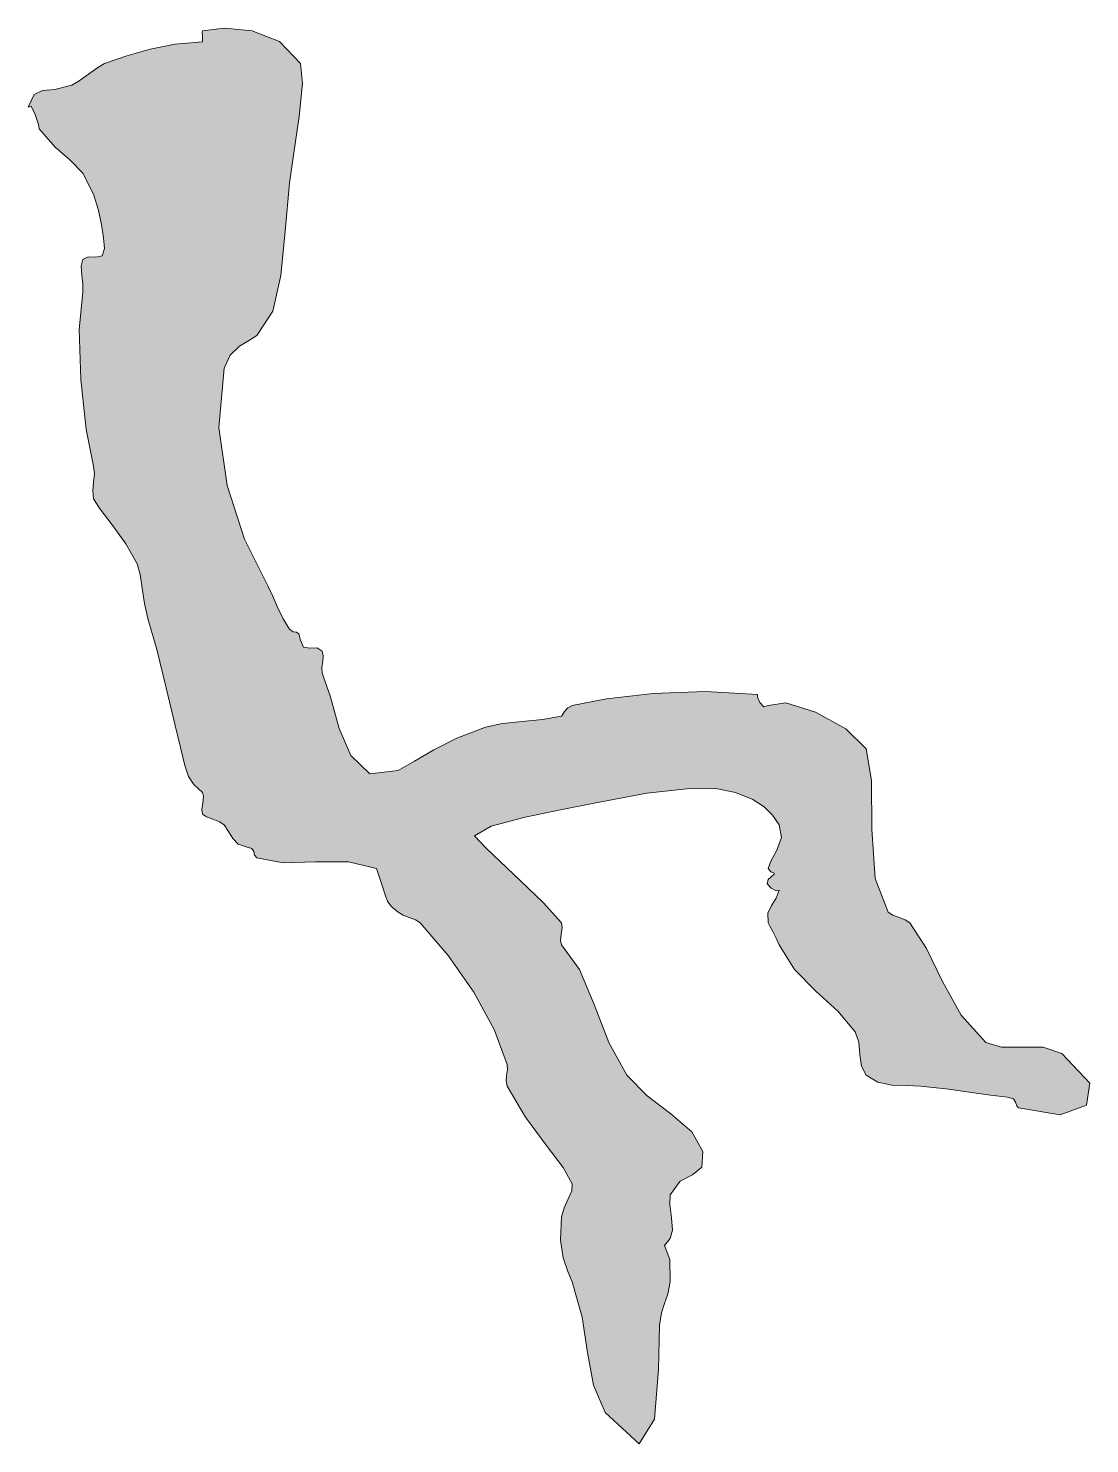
# Model space of a CAD drawing. Header units: inches. Extents: x 18 to 851, y -500 to 848.
# Drawn here: x 789.9 to 800.23, y 11.24 to 25.02 of the extents above; entities that cross this region are included whole.
import ezdxf

# ---------------------------------------------------------------- set-up
doc = ezdxf.new("R2010")
doc.units = ezdxf.units.IN
doc.header["$MEASUREMENT"] = 0
doc.layers.add('Layer 1', color=7, linetype='Continuous')

msp = doc.modelspace()

# ---------------------------------------------------------------- hatches: boundary and pattern name
at = {"layer": 'Layer 1', "true_color": 0xffffff}
msp.add_hatch(color=7, dxfattribs=at).paths.add_polyline_path([(791.594, 24.887), (791.595, 24.903), (791.594, 24.939), (791.592, 24.976), (791.594, 24.992), (791.807, 25.018), (792.078, 24.992), (792.345, 24.888), (792.547, 24.675), (792.566, 24.479), (792.535, 24.16), (792.483, 23.807), (792.44, 23.51), (792.399, 23.042), (792.358, 22.613), (792.278, 22.263), (792.123, 22.027), (792.052, 21.983), (791.956, 21.924), (791.865, 21.837), (791.806, 21.71), (791.754, 21.134), (791.833, 20.569), (792.004, 20.046), (792.229, 19.593), (792.276, 19.497), (792.324, 19.385), (792.378, 19.271), (792.44, 19.169), (792.476, 19.145), (792.509, 19.14), (792.533, 19.123), (792.547, 19.063), (792.577, 18.996), (792.64, 18.985), (792.709, 18.987), (792.759, 18.957), (792.769, 18.91), (792.764, 18.854), (792.757, 18.796), (792.759, 18.745), (792.78, 18.676), (792.808, 18.603), (792.837, 18.522), (792.864, 18.428), (792.925, 18.204), (793.037, 17.941), (793.223, 17.763), (793.5, 17.793), (793.657, 17.885), (793.844, 17.995), (794.07, 18.11), (794.347, 18.216), (794.515, 18.251), (794.706, 18.271), (794.903, 18.29), (795.088, 18.322), (795.097, 18.337), (795.118, 18.369), (795.151, 18.404), (795.193, 18.428), (795.526, 18.492), (795.979, 18.544), (796.489, 18.564), (796.994, 18.533), (796.994, 18.508), (797.018, 18.455), (797.056, 18.415), (797.1, 18.428), (797.272, 18.454), (797.561, 18.363), (797.856, 18.199), (798.053, 18.004), (798.103, 17.698), (798.109, 17.223), (798.141, 16.742), (798.265, 16.416), (798.311, 16.387), (798.372, 16.363), (798.432, 16.34), (798.477, 16.311), (798.64, 16.061), (798.796, 15.74), (798.978, 15.414), (799.217, 15.146), (799.369, 15.1), (799.567, 15.103), (799.776, 15.102), (799.958, 15.04), (800.228, 14.751), (800.196, 14.537), (799.94, 14.442), (799.535, 14.51), (799.517, 14.532), (799.507, 14.566), (799.485, 14.6), (799.429, 14.616), (799.263, 14.633), (799.079, 14.66), (798.858, 14.692), (798.582, 14.722), (798.446, 14.727), (798.302, 14.733), (798.165, 14.761), (798.053, 14.828), (798.007, 14.917), (797.992, 15.031), (797.98, 15.149), (797.946, 15.252), (797.778, 15.451), (797.564, 15.647), (797.355, 15.858), (797.205, 16.099), (797.177, 16.161), (797.144, 16.226), (797.114, 16.279), (797.1, 16.311), (797.095, 16.407), (797.13, 16.481), (797.176, 16.55), (797.205, 16.628), (797.178, 16.622), (797.128, 16.648), (797.089, 16.691), (797.1, 16.733), (797.158, 16.785), (797.155, 16.799), (797.125, 16.807), (797.1, 16.84), (797.124, 16.911), (797.184, 17.019), (797.228, 17.143), (797.205, 17.264), (797.141, 17.358), (797.061, 17.439), (796.949, 17.512), (796.782, 17.581), (796.588, 17.618), (796.306, 17.617), (795.917, 17.572), (795.405, 17.475), (795.109, 17.417), (794.734, 17.341), (794.403, 17.252), (794.241, 17.157), (794.354, 17.037), (794.621, 16.786), (794.909, 16.51), (795.088, 16.311), (795.094, 16.265), (795.084, 16.2), (795.077, 16.138), (795.088, 16.099), (795.264, 15.857), (795.407, 15.516), (795.55, 15.146), (795.723, 14.828), (795.922, 14.629), (796.153, 14.453), (796.355, 14.278), (796.464, 14.087), (796.452, 13.933), (796.362, 13.86), (796.244, 13.796), (796.146, 13.663), (796.143, 13.569), (796.158, 13.442), (796.168, 13.319), (796.146, 13.239), (796.091, 13.17), (796.107, 13.128), (796.143, 13.035), (796.146, 12.816), (796.124, 12.699), (796.091, 12.608), (796.06, 12.516), (796.041, 12.393), (796.033, 11.963), (795.993, 11.48), (795.845, 11.242), (795.512, 11.546), (795.398, 11.813), (795.341, 12.13), (795.289, 12.473), (795.193, 12.816), (795.149, 12.919), (795.104, 13.05), (795.078, 13.222), (795.088, 13.451), (795.113, 13.539), (795.154, 13.625), (795.188, 13.703), (795.193, 13.77), (795.104, 13.929), (794.937, 14.149), (794.738, 14.419), (794.559, 14.722), (794.549, 14.77), (794.554, 14.826), (794.561, 14.883), (794.559, 14.934), (794.434, 15.272), (794.235, 15.637), (793.986, 15.994), (793.711, 16.311), (793.666, 16.34), (793.606, 16.363), (793.546, 16.387), (793.5, 16.416), (793.464, 16.446), (793.442, 16.46), (793.424, 16.479), (793.394, 16.521), (793.375, 16.574), (793.34, 16.684), (793.305, 16.791), (793.288, 16.84), (793.014, 16.906), (792.693, 16.904), (792.379, 16.896), (792.123, 16.945), (792.102, 16.971), (792.095, 17.005), (792.075, 17.035), (792.018, 17.052), (791.94, 17.077), (791.889, 17.132), (791.849, 17.2), (791.806, 17.264), (791.76, 17.294), (791.695, 17.319), (791.633, 17.343), (791.594, 17.369), (791.587, 17.414), (791.597, 17.479), (791.604, 17.541), (791.594, 17.581), (791.509, 17.658), (791.459, 17.736), (791.423, 17.842), (791.382, 18.004), (791.324, 18.245), (791.241, 18.599), (791.149, 18.973), (791.064, 19.275), (791.03, 19.421), (791.008, 19.568), (790.987, 19.702), (790.959, 19.805), (790.849, 20), (790.715, 20.185), (790.598, 20.337), (790.535, 20.439), (790.526, 20.517), (790.535, 20.599), (790.544, 20.681), (790.535, 20.757), (790.464, 21.113), (790.412, 21.6), (790.395, 22.087), (790.429, 22.451), (790.431, 22.524), (790.42, 22.614), (790.414, 22.702), (790.429, 22.769), (790.483, 22.795), (790.556, 22.791), (790.617, 22.803), (790.641, 22.875), (790.632, 22.977), (790.611, 23.109), (790.579, 23.258), (790.535, 23.404), (790.43, 23.607), (790.303, 23.738), (790.16, 23.861), (790.006, 24.039), (789.997, 24.081), (789.966, 24.179), (789.928, 24.26), (789.899, 24.251), (789.955, 24.373), (790.039, 24.411), (790.159, 24.422), (790.323, 24.463), (790.395, 24.505), (790.486, 24.571), (790.576, 24.637), (790.641, 24.675), (790.858, 24.751), (791.085, 24.815), (791.327, 24.862)])

# ---------------------------------------------------------------- linework, layer by layer
at = {"layer": 'Layer 1', "lineweight": 0}
msp.add_lwpolyline([(791.594, 24.887), (791.595, 24.903), (791.594, 24.939), (791.592, 24.976), (791.594, 24.992), (791.807, 25.018), (792.078, 24.992), (792.345, 24.888), (792.547, 24.675), (792.566, 24.479), (792.535, 24.16), (792.483, 23.807), (792.44, 23.51), (792.399, 23.042), (792.358, 22.613), (792.278, 22.263), (792.123, 22.027), (792.052, 21.983), (791.956, 21.924), (791.865, 21.837), (791.806, 21.71), (791.754, 21.134), (791.833, 20.569), (792.004, 20.046), (792.229, 19.593), (792.276, 19.497), (792.324, 19.385), (792.378, 19.271), (792.44, 19.169), (792.476, 19.145), (792.509, 19.14), (792.533, 19.123), (792.547, 19.063), (792.577, 18.996), (792.64, 18.985), (792.709, 18.987), (792.759, 18.957), (792.769, 18.91), (792.764, 18.854), (792.757, 18.796), (792.759, 18.745), (792.78, 18.676), (792.808, 18.603), (792.837, 18.522), (792.864, 18.428), (792.925, 18.204), (793.037, 17.941), (793.223, 17.763), (793.5, 17.793), (793.657, 17.885), (793.844, 17.995), (794.07, 18.11), (794.347, 18.216), (794.515, 18.251), (794.706, 18.271), (794.903, 18.29), (795.088, 18.322), (795.097, 18.337), (795.118, 18.369), (795.151, 18.404), (795.193, 18.428), (795.526, 18.492), (795.979, 18.544), (796.489, 18.564), (796.994, 18.533), (796.994, 18.508), (797.018, 18.455), (797.056, 18.415), (797.1, 18.428), (797.272, 18.454), (797.561, 18.363), (797.856, 18.199), (798.053, 18.004), (798.103, 17.698), (798.109, 17.223), (798.141, 16.742), (798.265, 16.416), (798.311, 16.387), (798.372, 16.363), (798.432, 16.34), (798.477, 16.311), (798.64, 16.061), (798.796, 15.74), (798.978, 15.414), (799.217, 15.146), (799.369, 15.1), (799.567, 15.103), (799.776, 15.102), (799.958, 15.04), (800.228, 14.751), (800.196, 14.537), (799.94, 14.442), (799.535, 14.51), (799.517, 14.532), (799.507, 14.566), (799.485, 14.6), (799.429, 14.616), (799.263, 14.633), (799.079, 14.66), (798.858, 14.692), (798.582, 14.722), (798.446, 14.727), (798.302, 14.733), (798.165, 14.761), (798.053, 14.828), (798.007, 14.917), (797.992, 15.031), (797.98, 15.149), (797.946, 15.252), (797.778, 15.451), (797.564, 15.647), (797.355, 15.858), (797.205, 16.099), (797.177, 16.161), (797.144, 16.226), (797.114, 16.279), (797.1, 16.311), (797.095, 16.407), (797.13, 16.481), (797.176, 16.55), (797.205, 16.628), (797.178, 16.622), (797.128, 16.648), (797.089, 16.691), (797.1, 16.733), (797.158, 16.785), (797.155, 16.799), (797.125, 16.807), (797.1, 16.84), (797.124, 16.911), (797.184, 17.019), (797.228, 17.143), (797.205, 17.264), (797.141, 17.358), (797.061, 17.439), (796.949, 17.512), (796.782, 17.581), (796.588, 17.618), (796.306, 17.617), (795.917, 17.572), (795.405, 17.475), (795.109, 17.417), (794.734, 17.341), (794.403, 17.252), (794.241, 17.157), (794.354, 17.037), (794.621, 16.786), (794.909, 16.51), (795.088, 16.311), (795.094, 16.265), (795.084, 16.2), (795.077, 16.138), (795.088, 16.099), (795.264, 15.857), (795.407, 15.516), (795.55, 15.146), (795.723, 14.828), (795.922, 14.629), (796.153, 14.453), (796.355, 14.278), (796.464, 14.087), (796.452, 13.933), (796.362, 13.86), (796.244, 13.796), (796.146, 13.663), (796.143, 13.569), (796.158, 13.442), (796.168, 13.319), (796.146, 13.239), (796.091, 13.17), (796.107, 13.128), (796.143, 13.035), (796.146, 12.816), (796.124, 12.699), (796.091, 12.608), (796.06, 12.516), (796.041, 12.393), (796.033, 11.963), (795.993, 11.48), (795.845, 11.242), (795.512, 11.546), (795.398, 11.813), (795.341, 12.13), (795.289, 12.473), (795.193, 12.816), (795.149, 12.919), (795.104, 13.05), (795.078, 13.222), (795.088, 13.451), (795.113, 13.539), (795.154, 13.625), (795.188, 13.703), (795.193, 13.77), (795.104, 13.929), (794.937, 14.149), (794.738, 14.419), (794.559, 14.722), (794.549, 14.77), (794.554, 14.826), (794.561, 14.883), (794.559, 14.934), (794.434, 15.272), (794.235, 15.637), (793.986, 15.994), (793.711, 16.311), (793.666, 16.34), (793.606, 16.363), (793.546, 16.387), (793.5, 16.416), (793.464, 16.446), (793.442, 16.46), (793.424, 16.479), (793.394, 16.521), (793.375, 16.574), (793.34, 16.684), (793.305, 16.791), (793.288, 16.84), (793.014, 16.906), (792.693, 16.904), (792.379, 16.896), (792.123, 16.945), (792.102, 16.971), (792.095, 17.005), (792.075, 17.035), (792.018, 17.052), (791.94, 17.077), (791.889, 17.132), (791.849, 17.2), (791.806, 17.264), (791.76, 17.294), (791.695, 17.319), (791.633, 17.343), (791.594, 17.369), (791.587, 17.414), (791.597, 17.479), (791.604, 17.541), (791.594, 17.581), (791.509, 17.658), (791.459, 17.736), (791.423, 17.842), (791.382, 18.004), (791.324, 18.245), (791.241, 18.599), (791.149, 18.973), (791.064, 19.275), (791.03, 19.421), (791.008, 19.568), (790.987, 19.702), (790.959, 19.805), (790.849, 20), (790.715, 20.185), (790.598, 20.337), (790.535, 20.439), (790.526, 20.517), (790.535, 20.599), (790.544, 20.681), (790.535, 20.757), (790.464, 21.113), (790.412, 21.6), (790.395, 22.087), (790.429, 22.451), (790.431, 22.524), (790.42, 22.614), (790.414, 22.702), (790.429, 22.769), (790.483, 22.795), (790.556, 22.791), (790.617, 22.803), (790.641, 22.875), (790.632, 22.977), (790.611, 23.109), (790.579, 23.258), (790.535, 23.404), (790.43, 23.607), (790.303, 23.738), (790.16, 23.861), (790.006, 24.039), (789.997, 24.081), (789.966, 24.179), (789.928, 24.26), (789.899, 24.251), (789.955, 24.373), (790.039, 24.411), (790.159, 24.422), (790.323, 24.463), (790.395, 24.505), (790.486, 24.571), (790.576, 24.637), (790.641, 24.675), (790.858, 24.751), (791.085, 24.815), (791.327, 24.862), (791.594, 24.887), (791.594, 24.887)], dxfattribs=at)

doc.saveas('drawing.dxf')
